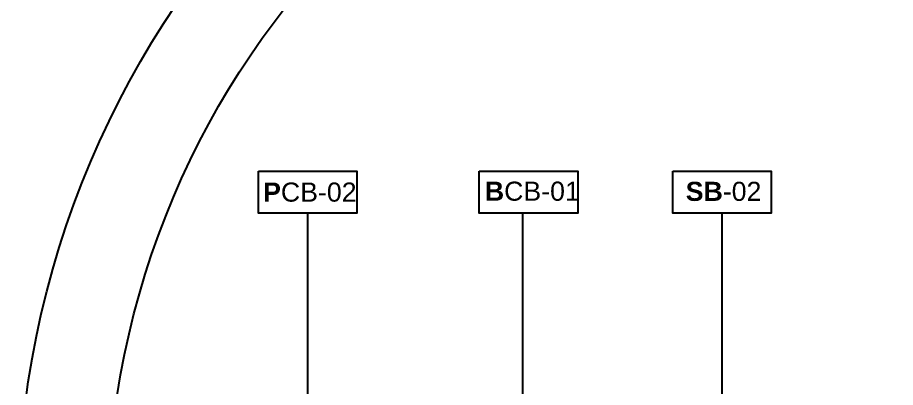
# Model space of a CAD drawing. Header units: metres. Extents: x -325 to 301, y -147 to 149.
# Drawn here: x 66.313 to 68.035, y 77.231 to 77.958 of the extents above; entities that cross this region are included whole.
import ezdxf

# ---------------------------------------------------------------- set-up
doc = ezdxf.new("R2010")
doc.units = ezdxf.units.M
doc.layers.add('-AUX-QAD', color=5, linetype='Continuous', plot=False)
doc.layers.add('0-TX-1_25', color=7, linetype='Continuous', true_color=0x3f4f7f)
doc.layers.add('A-KEYPLAN_HATCH', color=7, linetype='Continuous')
doc.layers.add('A_TEXT_2', color=7, linetype='Continuous')
doc.styles.get("Standard").update_dxf_attribs({"font": 'arial.ttf'})

# ---------------------------------------------------------------- blocks, each defined once
blk = doc.blocks.new('hatch keyplan 2')
at = {"layer": 'A-KEYPLAN_HATCH'}
blk.add_lwpolyline([(0, 0.005476596624248486), (0.012874798693294, 0.005476596623793739), (0.012874798693294, -2.273736754432321e-13), (0, 0)], close=True, dxfattribs=at)
blk = doc.blocks.new('hatch keyplan')
at = {"layer": 'A-KEYPLAN_HATCH'}
blk.add_blockref('hatch keyplan 2', (1.430579833341536, 0.8521467901477053), dxfattribs=at)
blk = doc.blocks.new('SB-02')
at = {"layer": 'A-KEYPLAN_HATCH'}
blk.add_blockref('hatch keyplan', (-1.430579833341138, -0.8521467901475916), dxfattribs=at)
at = {"layer": 'A_TEXT_2', "insert": (-0.0007977306930945227, 0.004083503112326525), "char_height": 0.0025, "attachment_point": 1}
blk.add_mtext_dynamic_manual_height_columns('\\pi0.00249;{\\fArial|b1|i0|c0|p34;SB}-02', width=0.01456192034901793, gutter_width=0.015, heights=[0], dxfattribs=at)
blk = doc.blocks.new('PCB03')
at = {"layer": 'A-KEYPLAN_HATCH'}
blk.add_blockref('hatch keyplan', (-1.42957983326266, -0.8521467901535917), dxfattribs=at)
at = {"layer": 'A_TEXT_2', "insert": (0.0002022692309803231, 0.0039881901570753), "char_height": 0.0025, "attachment_point": 1}
blk.add_mtext_dynamic_manual_height_columns('\\pi0.00139;{\\fArial|b1|i0|c0|p34;P}CB-02', width=0.01456192034901793, gutter_width=0.015, heights=[0], dxfattribs=at)
blk = doc.blocks.new('B-CB01')
at = {"layer": 'A-KEYPLAN_HATCH'}
blk.add_blockref('hatch keyplan', (-1.430579833341536, -0.8521467901477052), dxfattribs=at)
at = {"layer": 'A_TEXT_2', "insert": (-0.0007977308478921419, 0.004105509799023688), "char_height": 0.0025, "attachment_point": 1}
blk.add_mtext_dynamic_manual_height_columns('\\pi0.00152;{\\fArial|b1|i0|c0|p34;B}CB-01', width=0.01456192034901793, gutter_width=0.015, heights=[0], dxfattribs=at)

msp = doc.modelspace()

# ---------------------------------------------------------------- linework, layer by layer
at = {"layer": '-AUX-QAD'}
for radius in [1.820887697150468, 1.644287805263133]:
    msp.add_circle((68.13375237947446, 76.96502982953834), radius, dxfattribs=at)
at = {"layer": '0-TX-1_25'}
for points in [[(66.88225036868448, 77.16236550276534), (66.88225036868448, 77.57391037196697)], [(67.3044913240168, 77.06586235476237), (67.3044913240168, 77.57391037196697)], [(67.6949719263215, 76.54427002273377), (67.6949719263215, 77.57391037196697)]]:
    msp.add_lwpolyline(points, dxfattribs=at)

# ---------------------------------------------------------------- block references
at = {"layer": '0-TX-1_25', "xscale": 15, "yscale": 15, "zscale": 15}
for name, p in [('PCB03', (66.77068937730164, 77.57391037205697)), ('B-CB01', (67.21881154491679, 77.57391037196837)), ('SB-02', (67.59841093611583, 77.57391037196697))]:
    msp.add_blockref(name, p, dxfattribs=at)

doc.saveas('drawing.dxf')
